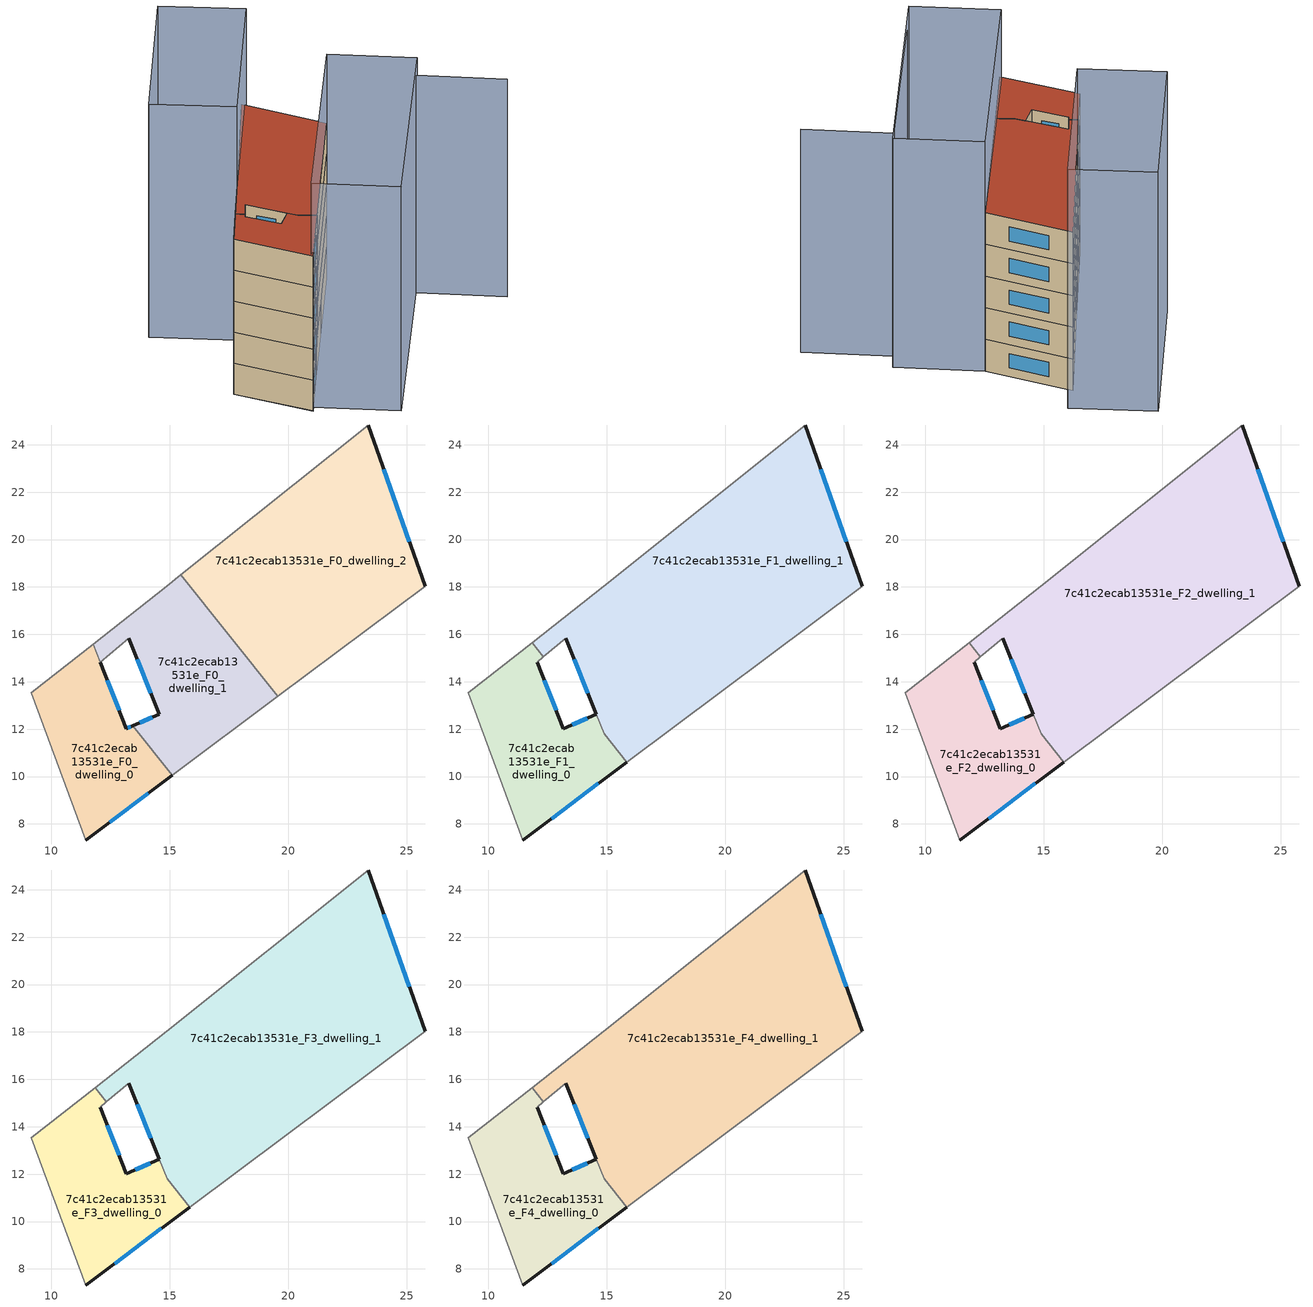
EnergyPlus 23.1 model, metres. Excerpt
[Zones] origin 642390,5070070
7c41c2ecab13531e_F0_dwelling_0
 floor ground (EU_floor_Construction): 12.06,14.83 13.16,12.03 13.43,12.14 15.09,10.05 11.46,7.32 9.16,13.53 11.77,15.59 z0
 wall outside (EU_wall_Construction): 13.43,12.14 13.16,12.03 12.06,14.83 / 11.46,7.32 15.09,10.05 z0:3
 wall adiabatic (EU_wall_Construction): 12.06,14.83 11.77,15.59 9.16,13.53 11.46,7.32 z0:3
 wall to 7c41c2ecab13531e_F0_dwelling_1 (EU_wall_Construction): 15.09,10.05 13.43,12.14 z0:3
 window (EU_Window_Construction): 13.35,12.11 13.23,12.06 / 12.46,8.07 14.09,9.3 / 12.86,12.8 12.36,14.06 z0.83:2.17
7c41c2ecab13531e_F0_dwelling_1
 floor ground (EU_floor_Construction): 15.46,18.51 19.55,13.38 15.09,10.05 13.43,12.14 14.56,12.63 13.26,15.83 12.06,14.83 11.77,15.59 14.86,18.03 z0
 wall outside (EU_wall_Construction): 13.26,15.83 14.56,12.63 13.43,12.14 z0:3
 wall adiabatic (EU_wall_Construction): 15.46,18.51 14.86,18.03 11.77,15.59 12.06,14.83 13.26,15.83 / 15.09,10.05 19.55,13.38 z0:3
 wall to 7c41c2ecab13531e_F0_dwelling_2 (EU_wall_Construction): 19.55,13.38 15.46,18.51 z0:3
 window (EU_Window_Construction): 13.62,14.95 14.2,13.51 / 14.25,12.49 13.74,12.28 z0.83:2.17
7c41c2ecab13531e_F0_dwelling_2
 floor ground (EU_floor_Construction): 23.37,24.83 25.77,18.03 19.55,13.38 15.46,18.51 z0
 wall outside (EU_wall_Construction): 25.77,18.03 23.37,24.83 z0:3
 wall adiabatic (EU_wall_Construction): 19.55,13.38 25.77,18.03 / 23.37,24.83 15.46,18.51 z0:3
 window (EU_Window_Construction): 25.11,19.9 24.03,22.96 z0.83:2.17
7c41c2ecab13531e_F1_dwelling_0
 floor to 7c41c2ecab13531e_F0_dwelling_0 (EU_floor_Construction): 12.06,14.83 13.16,12.03 13.43,12.14 15.09,10.05 11.46,7.32 9.16,13.53 11.77,15.59 z3
 floor to 7c41c2ecab13531e_F0_dwelling_1 (EU_floor_Construction): 14.89,11.81 15.84,10.61 15.09,10.05 13.43,12.14 14.56,12.63 z3; 11.84,15.65 12.32,15.05 12.06,14.83 11.77,15.59 z3
 wall outside (EU_wall_Construction): 14.56,12.63 13.16,12.03 12.06,14.83 / 11.46,7.32 15.84,10.61 z3:6
 wall adiabatic (EU_wall_Construction): 12.06,14.83 12.32,15.05 / 11.84,15.65 9.16,13.53 11.46,7.32 z3:6
 wall to 7c41c2ecab13531e_F1_dwelling_1 (EU_wall_Construction): 12.32,15.05 11.84,15.65 / 15.84,10.61 14.89,11.81 14.56,12.63 z3:6
 window (EU_Window_Construction): 12.86,12.8 12.36,14.06 / 14.17,12.46 13.54,12.19 / 12.66,8.23 14.64,9.71 z3.83:5.17
7c41c2ecab13531e_F1_dwelling_1
 floor to 7c41c2ecab13531e_F0_dwelling_1 (EU_floor_Construction): 15.46,18.51 19.55,13.38 15.84,10.61 14.89,11.81 13.26,15.83 12.32,15.05 11.84,15.65 14.86,18.03 z3
 floor to 7c41c2ecab13531e_F0_dwelling_2 (EU_floor_Construction): 23.37,24.83 25.77,18.03 19.55,13.38 15.46,18.51 z3
 wall outside (EU_wall_Construction): 13.26,15.83 14.56,12.63 / 25.77,18.03 23.37,24.83 z3:6
 wall adiabatic (EU_wall_Construction): 12.32,15.05 13.26,15.83 / 23.37,24.83 14.86,18.03 11.84,15.65 / 15.84,10.61 25.77,18.03 z3:6
 window (EU_Window_Construction): 13.62,14.95 14.2,13.51 / 25.11,19.9 24.03,22.96 z3.83:5.17
7c41c2ecab13531e_F2_dwelling_0
 floor to 7c41c2ecab13531e_F1_dwelling_0 (EU_floor_Construction): 14.56,12.63 14.89,11.81 15.84,10.61 11.46,7.32 9.16,13.53 11.84,15.65 12.32,15.05 12.06,14.83 13.16,12.03 z6
 wall outside (EU_wall_Construction): 14.56,12.63 13.16,12.03 12.06,14.83 / 11.46,7.32 15.84,10.61 z6:9
 wall adiabatic (EU_wall_Construction): 12.06,14.83 12.32,15.05 / 11.84,15.65 9.16,13.53 11.46,7.32 z6:9
 wall to 7c41c2ecab13531e_F2_dwelling_1 (EU_wall_Construction): 12.32,15.05 11.84,15.65 / 15.84,10.61 14.89,11.81 14.56,12.63 z6:9
 window (EU_Window_Construction): 12.86,12.8 12.36,14.06 / 14.17,12.46 13.54,12.19 / 12.66,8.23 14.64,9.71 z6.83:8.17
7c41c2ecab13531e_F2_dwelling_1
 floor to 7c41c2ecab13531e_F1_dwelling_1 (EU_floor_Construction): 23.37,24.83 25.77,18.03 15.84,10.61 14.89,11.81 13.26,15.83 12.32,15.05 11.84,15.65 14.86,18.03 z6
 wall outside (EU_wall_Construction): 13.26,15.83 14.56,12.63 / 25.77,18.03 23.37,24.83 z6:9
 wall adiabatic (EU_wall_Construction): 12.32,15.05 13.26,15.83 / 23.37,24.83 14.86,18.03 11.84,15.65 / 15.84,10.61 25.77,18.03 z6:9
 window (EU_Window_Construction): 13.62,14.95 14.2,13.51 / 25.11,19.9 24.03,22.96 z6.83:8.17
7c41c2ecab13531e_F3_dwelling_0
 floor to 7c41c2ecab13531e_F2_dwelling_0 (EU_floor_Construction): 14.56,12.63 14.89,11.81 15.84,10.61 11.46,7.32 9.16,13.53 11.84,15.65 12.32,15.05 12.06,14.83 13.16,12.03 z9
 wall outside (EU_wall_Construction): 14.56,12.63 13.16,12.03 12.06,14.83 / 11.46,7.32 15.84,10.61 z9:12
 wall adiabatic (EU_wall_Construction): 12.06,14.83 12.32,15.05 / 11.84,15.65 9.16,13.53 11.46,7.32 z9:12
 wall to 7c41c2ecab13531e_F3_dwelling_1 (EU_wall_Construction): 12.32,15.05 11.84,15.65 / 15.84,10.61 14.89,11.81 14.56,12.63 z9:12
 window (EU_Window_Construction): 12.86,12.8 12.36,14.06 / 14.17,12.46 13.54,12.19 / 12.66,8.23 14.64,9.71 z9.83:11.17
7c41c2ecab13531e_F3_dwelling_1
 floor to 7c41c2ecab13531e_F2_dwelling_1 (EU_floor_Construction): 23.37,24.83 25.77,18.03 15.84,10.61 14.89,11.81 13.26,15.83 12.32,15.05 11.84,15.65 14.86,18.03 z9
 wall outside (EU_wall_Construction): 13.26,15.83 14.56,12.63 / 25.77,18.03 23.37,24.83 z9:12
 wall adiabatic (EU_wall_Construction): 12.32,15.05 13.26,15.83 / 23.37,24.83 14.86,18.03 11.84,15.65 / 15.84,10.61 25.77,18.03 z9:12
 window (EU_Window_Construction): 13.62,14.95 14.2,13.51 / 25.11,19.9 24.03,22.96 z9.83:11.17
7c41c2ecab13531e_F4_dwelling_0
 floor to 7c41c2ecab13531e_F3_dwelling_0 (EU_floor_Construction): 14.56,12.63 14.89,11.81 15.84,10.61 11.46,7.32 9.16,13.53 11.84,15.65 12.32,15.05 12.06,14.83 13.16,12.03 z12
 wall outside (EU_wall_Construction): 14.56,12.63 13.16,12.03 12.06,14.83 / 11.46,7.32 15.84,10.61 z12:15
 wall adiabatic (EU_wall_Construction): 12.06,14.83 12.32,15.05 / 11.84,15.65 9.16,13.53 11.46,7.32 z12:15
 wall to 7c41c2ecab13531e_F4_dwelling_1 (EU_wall_Construction): 12.32,15.05 11.84,15.65 / 15.84,10.61 14.89,11.81 14.56,12.63 z12:15
 window (EU_Window_Construction): 12.86,12.8 12.36,14.06 / 14.17,12.46 13.54,12.19 / 12.66,8.23 14.64,9.71 z12.83:14.17
 roof outside (EU_roof_Construction): 15.84,10.61 14.89,11.81 14.56,12.63 13.16,12.03 12.06,14.83 12.32,15.05 11.84,15.65 9.16,13.53 11.46,7.32 z15
7c41c2ecab13531e_F4_dwelling_1
 floor to 7c41c2ecab13531e_F3_dwelling_1 (EU_floor_Construction): 23.37,24.83 25.77,18.03 15.84,10.61 14.89,11.81 13.26,15.83 12.32,15.05 11.84,15.65 14.86,18.03 z12
 wall outside (EU_wall_Construction): 13.26,15.83 14.56,12.63 / 25.77,18.03 23.37,24.83 z12:15
 wall adiabatic (EU_wall_Construction): 12.32,15.05 13.26,15.83 / 23.37,24.83 14.86,18.03 11.84,15.65 / 15.84,10.61 25.77,18.03 z12:15
 window (EU_Window_Construction): 13.62,14.95 14.2,13.51 / 25.11,19.9 24.03,22.96 z12.83:14.17
 roof outside (EU_roof_Construction): 25.77,18.03 23.37,24.83 14.86,18.03 11.84,15.65 12.32,15.05 13.26,15.83 14.89,11.81 15.84,10.61 z15
shading: 10.66,23.56 21.17,31.54 / 21.17,31.54 25.37,26.01 / 25.37,26.01 14.86,18.03 / 14.86,18.03 10.66,23.56 z0:22.6; 17.82,3.44 28.77,11.42 / 28.77,11.42 33.01,5.6 z0:21.1; 15.96,2.03 11.76,7.76 / 11.76,7.76 25.77,18.03 / 25.77,18.03 29.97,12.3 / 29.97,12.3 15.96,2.03 z0:21.7
[Building]
EU S2 Campaign: North Axis=0; Terrain=City; Solar Distribution=FullExterior
[Site:Location]
Lyon-Bron: Latitude=45.75; Longitude=5; Time Zone=1; Elevation=198
[SizingPeriod:WeatherFileDays]
AnnualSizingPeriod: Begin Month=1; Begin Day of Month=1; End Month=12; End Day of Month=31; Day of Week for Start Day=Monday; Use Weather File Daylight Saving Period=No; Use Weather File Rain and Snow Indicators=No
[MATERIAL]
EU_InternalMass_Material: Roughness=MediumRough; Thickness=0.1; Conductivity=1; Density=1800; Specific Heat=900; Thermal Absorptance=0.9; Solar Absorptance=0.7; Visible Absorptance=0.7
[MATERIAL:NOMASS] Roughness=MediumRough; Thermal Absorptance=0.9; Solar Absorptance=0.7; Visible Absorptance=0.7
Name | Thermal Resistance
EU_wall_NoMass | 0.87146
EU_roof_NoMass | 0.842276
EU_floor_NoMass | 0.496999
[WINDOWMATERIAL:SIMPLEGLAZINGSYSTEM]
EU_Window_SimpleGlazing: UFactor=2.2525; Solar Heat Gain Coefficient=0.76; Visible Transmittance=0.76
[CONSTRUCTION]
EU_wall_Construction: EU_wall_NoMass
EU_roof_Construction: EU_roof_NoMass
EU_floor_Construction: EU_floor_NoMass
EU_Window_Construction: EU_Window_SimpleGlazing
EU_InternalMass_Construction: EU_InternalMass_Material
[ZONE] Type=1; Multiplier=1; Ceiling Height=autocalculate; Floor Area=autocalculate; Part of Total Floor Area=Yes
Name | Volume
7c41c2ecab13531e_F0_dwelling_0 | 70.1206
7c41c2ecab13531e_F1_dwelling_0 | 78.1912
7c41c2ecab13531e_F2_dwelling_0; 7c41c2ecab13531e_F3_dwelling_0; 7c41c2ecab13531e_F4_dwelling_0 | 78.1846
7c41c2ecab13531e_F0_dwelling_1 | 90.4658
7c41c2ecab13531e_F1_dwelling_1 | 262.233
7c41c2ecab13531e_F2_dwelling_1; 7c41c2ecab13531e_F3_dwelling_1; 7c41c2ecab13531e_F4_dwelling_1 | 262.234
7c41c2ecab13531e_F0_dwelling_2 | 179.865
[INTERNALMASS] Construction=EU_InternalMass_Construction
Name | Zone or ZoneList | Surface Area
7c41c2ecab13531e_F0_dwelling_0_EU_InternalMass | 7c41c2ecab13531e_F0_dwelling_0 | 23.3718
7c41c2ecab13531e_F0_dwelling_1_EU_InternalMass | 7c41c2ecab13531e_F0_dwelling_1 | 30.1538
7c41c2ecab13531e_F0_dwelling_2_EU_InternalMass | 7c41c2ecab13531e_F0_dwelling_2 | 59.9547
7c41c2ecab13531e_F1_dwelling_0_EU_InternalMass | 7c41c2ecab13531e_F1_dwelling_0 | 26.0605
7c41c2ecab13531e_F1_dwelling_1_EU_InternalMass | 7c41c2ecab13531e_F1_dwelling_1 | 87.4122
7c41c2ecab13531e_F2_dwelling_0_EU_InternalMass | 7c41c2ecab13531e_F2_dwelling_0 | 26.0605
7c41c2ecab13531e_F2_dwelling_1_EU_InternalMass | 7c41c2ecab13531e_F2_dwelling_1 | 87.4122
7c41c2ecab13531e_F3_dwelling_0_EU_InternalMass | 7c41c2ecab13531e_F3_dwelling_0 | 26.0605
7c41c2ecab13531e_F3_dwelling_1_EU_InternalMass | 7c41c2ecab13531e_F3_dwelling_1 | 87.4122
7c41c2ecab13531e_F4_dwelling_0_EU_InternalMass | 7c41c2ecab13531e_F4_dwelling_0 | 26.0605
7c41c2ecab13531e_F4_dwelling_1_EU_InternalMass | 7c41c2ecab13531e_F4_dwelling_1 | 87.4122
[OTHEREQUIPMENT] Fuel Type=Electricity; Design Level Calculation Method=Watts/Area; Power per Zone Floor Area=1; Fraction Latent=0; Fraction Radiant=0; Fraction Lost=0; Carbon Dioxide Generation Rate=0; EndUse Subcategory=EU_Step8_InternalGains
Name | Zone or ZoneList or Space or SpaceList | Schedule
EU_Step8_InternalGain_7c41c2ecab13531e_F0_dwelling_0_f000 | 7c41c2ecab13531e_F0_dwelling_0 | EU_Step8_GainSchedule_7c41c2ecab13531e_F0_dwelling_0_f000
EU_Step8_InternalGain_7c41c2ecab13531e_F0_dwelling_1_f000 | 7c41c2ecab13531e_F0_dwelling_1 | EU_Step8_GainSchedule_7c41c2ecab13531e_F0_dwelling_1_f000
EU_Step8_InternalGain_7c41c2ecab13531e_F0_dwelling_2_f000 | 7c41c2ecab13531e_F0_dwelling_2 | EU_Step8_GainSchedule_7c41c2ecab13531e_F0_dwelling_2_f000
EU_Step8_InternalGain_7c41c2ecab13531e_F1_dwelling_0_f000 | 7c41c2ecab13531e_F1_dwelling_0 | EU_Step8_GainSchedule_7c41c2ecab13531e_F1_dwelling_0_f000
EU_Step8_InternalGain_7c41c2ecab13531e_F1_dwelling_1_f000 | 7c41c2ecab13531e_F1_dwelling_1 | EU_Step8_GainSchedule_7c41c2ecab13531e_F1_dwelling_1_f000
EU_Step8_InternalGain_7c41c2ecab13531e_F2_dwelling_0_f000 | 7c41c2ecab13531e_F2_dwelling_0 | EU_Step8_GainSchedule_7c41c2ecab13531e_F2_dwelling_0_f000
EU_Step8_InternalGain_7c41c2ecab13531e_F2_dwelling_1_f000 | 7c41c2ecab13531e_F2_dwelling_1 | EU_Step8_GainSchedule_7c41c2ecab13531e_F2_dwelling_1_f000
EU_Step8_InternalGain_7c41c2ecab13531e_F3_dwelling_0_f000 | 7c41c2ecab13531e_F3_dwelling_0 | EU_Step8_GainSchedule_7c41c2ecab13531e_F3_dwelling_0_f000
EU_Step8_InternalGain_7c41c2ecab13531e_F3_dwelling_1_f000 | 7c41c2ecab13531e_F3_dwelling_1 | EU_Step8_GainSchedule_7c41c2ecab13531e_F3_dwelling_1_f000
EU_Step8_InternalGain_7c41c2ecab13531e_F4_dwelling_0_f000 | 7c41c2ecab13531e_F4_dwelling_0 | EU_Step8_GainSchedule_7c41c2ecab13531e_F4_dwelling_0_f000
EU_Step8_InternalGain_7c41c2ecab13531e_F4_dwelling_1_f000 | 7c41c2ecab13531e_F4_dwelling_1 | EU_Step8_GainSchedule_7c41c2ecab13531e_F4_dwelling_1_f000
[ZONEVENTILATION:DESIGNFLOWRATE] Schedule=EU_AlwaysOn; Design Flow Rate Calculation Method=AirChanges/Hour; Air Changes per Hour=0.425; Ventilation Type=Natural; Fan Pressure Rise=0; Fan Total Efficiency=1; Constant Term Coefficient=1; Temperature Term Coefficient=0; Velocity Term Coefficient=0; Velocity Squared Term Coefficient=0; Minimum Indoor Temperature=-100; Maximum Indoor Temperature=100; Delta Temperature=-100; Minimum Outdoor Temperature=-100; Maximum Outdoor Temperature=100; Maximum Wind Speed=40
Name | Zone or ZoneList or Space or SpaceList
EU_ConstantAir_7c41c2ecab13531e_F0_dwelling_0 | 7c41c2ecab13531e_F0_dwelling_0
EU_ConstantAir_7c41c2ecab13531e_F0_dwelling_1 | 7c41c2ecab13531e_F0_dwelling_1
EU_ConstantAir_7c41c2ecab13531e_F0_dwelling_2 | 7c41c2ecab13531e_F0_dwelling_2
EU_ConstantAir_7c41c2ecab13531e_F1_dwelling_0 | 7c41c2ecab13531e_F1_dwelling_0
EU_ConstantAir_7c41c2ecab13531e_F1_dwelling_1 | 7c41c2ecab13531e_F1_dwelling_1
EU_ConstantAir_7c41c2ecab13531e_F2_dwelling_0 | 7c41c2ecab13531e_F2_dwelling_0
EU_ConstantAir_7c41c2ecab13531e_F2_dwelling_1 | 7c41c2ecab13531e_F2_dwelling_1
EU_ConstantAir_7c41c2ecab13531e_F3_dwelling_0 | 7c41c2ecab13531e_F3_dwelling_0
EU_ConstantAir_7c41c2ecab13531e_F3_dwelling_1 | 7c41c2ecab13531e_F3_dwelling_1
EU_ConstantAir_7c41c2ecab13531e_F4_dwelling_0 | 7c41c2ecab13531e_F4_dwelling_0
EU_ConstantAir_7c41c2ecab13531e_F4_dwelling_1 | 7c41c2ecab13531e_F4_dwelling_1
[HVACTEMPLATE:THERMOSTAT] Constant Heating Setpoint=20; Constant Cooling Setpoint=50
EU_HeatOnly_7c41c2ecab13531e_F0_dwelling_0; EU_HeatOnly_7c41c2ecab13531e_F0_dwelling_1; EU_HeatOnly_7c41c2ecab13531e_F0_dwelling_2; EU_HeatOnly_7c41c2ecab13531e_F1_dwelling_0; EU_HeatOnly_7c41c2ecab13531e_F1_dwelling_1; EU_HeatOnly_7c41c2ecab13531e_F2_dwelling_0; EU_HeatOnly_7c41c2ecab13531e_F2_dwelling_1; EU_HeatOnly_7c41c2ecab13531e_F3_dwelling_0; EU_HeatOnly_7c41c2ecab13531e_F3_dwelling_1; EU_HeatOnly_7c41c2ecab13531e_F4_dwelling_0; EU_HeatOnly_7c41c2ecab13531e_F4_dwelling_1
[HVACTEMPLATE:ZONE:IDEALLOADSAIRSYSTEM] System Availability Schedule=EU_AlwaysOn; Maximum Heating Supply Air Temperature=50; Minimum Cooling Supply Air Temperature=13; Maximum Heating Supply Air Humidity Ratio=0.0156; Minimum Cooling Supply Air Humidity Ratio=0.0077; Heating Limit=NoLimit; Cooling Limit=NoLimit; Heating Availability Schedule=EU_AlwaysOn; Cooling Availability Schedule=EU_CoolingOff; Dehumidification Control Type=ConstantSensibleHeatRatio; Cooling Sensible Heat Ratio=0.7; Dehumidification Setpoint=60; Humidification Control Type=None; Humidification Setpoint=30; Outdoor Air Method=None; Outdoor Air Flow Rate per Person=0.00944; Outdoor Air Flow Rate per Zone Floor Area=0; Outdoor Air Flow Rate per Zone=0; Demand Controlled Ventilation Type=None; Outdoor Air Economizer Type=NoEconomizer; Heat Recovery Type=None; Sensible Heat Recovery Effectiveness=0.7; Latent Heat Recovery Effectiveness=0.65
Name | Template Thermostat
7c41c2ecab13531e_F0_dwelling_0 | EU_HeatOnly_7c41c2ecab13531e_F0_dwelling_0
7c41c2ecab13531e_F0_dwelling_1 | EU_HeatOnly_7c41c2ecab13531e_F0_dwelling_1
7c41c2ecab13531e_F0_dwelling_2 | EU_HeatOnly_7c41c2ecab13531e_F0_dwelling_2
7c41c2ecab13531e_F1_dwelling_0 | EU_HeatOnly_7c41c2ecab13531e_F1_dwelling_0
7c41c2ecab13531e_F1_dwelling_1 | EU_HeatOnly_7c41c2ecab13531e_F1_dwelling_1
7c41c2ecab13531e_F2_dwelling_0 | EU_HeatOnly_7c41c2ecab13531e_F2_dwelling_0
7c41c2ecab13531e_F2_dwelling_1 | EU_HeatOnly_7c41c2ecab13531e_F2_dwelling_1
7c41c2ecab13531e_F3_dwelling_0 | EU_HeatOnly_7c41c2ecab13531e_F3_dwelling_0
7c41c2ecab13531e_F3_dwelling_1 | EU_HeatOnly_7c41c2ecab13531e_F3_dwelling_1
7c41c2ecab13531e_F4_dwelling_0 | EU_HeatOnly_7c41c2ecab13531e_F4_dwelling_0
7c41c2ecab13531e_F4_dwelling_1 | EU_HeatOnly_7c41c2ecab13531e_F4_dwelling_1
[SIZING:ZONE] Zone Cooling Design Supply Air Temperature Input Method=SupplyAirTemperature; Zone Cooling Design Supply Air Temperature=13; Zone Heating Design Supply Air Temperature Input Method=SupplyAirTemperature; Zone Heating Design Supply Air Temperature=50; Zone Cooling Design Supply Air Humidity Ratio=0.008; Zone Heating Design Supply Air Humidity Ratio=0.008; Cooling Design Air Flow Method=DesignDay; Cooling Design Air Flow Rate=0; Cooling Minimum Air Flow per Zone Floor Area=0.000762; Cooling Minimum Air Flow=0; Cooling Minimum Air Flow Fraction=0.2; Heating Design Air Flow Method=DesignDay; Heating Design Air Flow Rate=0; Heating Maximum Air Flow per Zone Floor Area=0.002032; Heating Maximum Air Flow=0.141576; Heating Maximum Air Flow Fraction=0.3; Account for Dedicated Outdoor Air System=No; Dedicated Outdoor Air System Control Strategy=NeutralSupplyAir; Dedicated Outdoor Air Low Setpoint Temperature for Design=autosize; Dedicated Outdoor Air High Setpoint Temperature for Design=autosize; Zone Load Sizing Method=Sensible Load Only No Latent Load; Zone Latent Cooling Design Supply Air Humidity Ratio Input Method=HumidityRatioDifference; Zone Cooling Design Supply Air Humidity Ratio Difference=0.005; Zone Latent Heating Design Supply Air Humidity Ratio Input Method=HumidityRatioDifference; Zone Humidification Design Supply Air Humidity Ratio Difference=0.005
7c41c2ecab13531e_F0_dwelling_0; 7c41c2ecab13531e_F0_dwelling_1; 7c41c2ecab13531e_F0_dwelling_2; 7c41c2ecab13531e_F1_dwelling_0; 7c41c2ecab13531e_F1_dwelling_1; 7c41c2ecab13531e_F2_dwelling_0; 7c41c2ecab13531e_F2_dwelling_1; 7c41c2ecab13531e_F3_dwelling_0; 7c41c2ecab13531e_F3_dwelling_1; 7c41c2ecab13531e_F4_dwelling_0; 7c41c2ecab13531e_F4_dwelling_1
[SCHEDULE:CONSTANT]
Name | Hourly Value
EU_AlwaysOn | 1
EU_CoolingOff | 0
[SCHEDULE:FILE] Column Number=1; Rows to Skip at Top=0; Number of Hours of Data=8760; Column Separator=Comma; Interpolate to Timestep=No; Minutes per Item=60; Adjust Schedule for Daylight Savings=Yes
Name | File
EU_Step8_GainSchedule_7c41c2ecab13531e_F0_dwelling_0_f000 | ../../schedules/7c41c2ecab13531e/7c41c2ecab13531e_F0_dwelling_0_f000_gain.csv
EU_Step8_GainSchedule_7c41c2ecab13531e_F0_dwelling_1_f000 | ../../schedules/7c41c2ecab13531e/7c41c2ecab13531e_F0_dwelling_1_f000_gain.csv
EU_Step8_GainSchedule_7c41c2ecab13531e_F0_dwelling_2_f000 | ../../schedules/7c41c2ecab13531e/7c41c2ecab13531e_F0_dwelling_2_f000_gain.csv
EU_Step8_GainSchedule_7c41c2ecab13531e_F1_dwelling_0_f000 | ../../schedules/7c41c2ecab13531e/7c41c2ecab13531e_F1_dwelling_0_f000_gain.csv
EU_Step8_GainSchedule_7c41c2ecab13531e_F1_dwelling_1_f000 | ../../schedules/7c41c2ecab13531e/7c41c2ecab13531e_F1_dwelling_1_f000_gain.csv
EU_Step8_GainSchedule_7c41c2ecab13531e_F2_dwelling_0_f000 | ../../schedules/7c41c2ecab13531e/7c41c2ecab13531e_F2_dwelling_0_f000_gain.csv
EU_Step8_GainSchedule_7c41c2ecab13531e_F2_dwelling_1_f000 | ../../schedules/7c41c2ecab13531e/7c41c2ecab13531e_F2_dwelling_1_f000_gain.csv
EU_Step8_GainSchedule_7c41c2ecab13531e_F3_dwelling_0_f000 | ../../schedules/7c41c2ecab13531e/7c41c2ecab13531e_F3_dwelling_0_f000_gain.csv
EU_Step8_GainSchedule_7c41c2ecab13531e_F3_dwelling_1_f000 | ../../schedules/7c41c2ecab13531e/7c41c2ecab13531e_F3_dwelling_1_f000_gain.csv
EU_Step8_GainSchedule_7c41c2ecab13531e_F4_dwelling_0_f000 | ../../schedules/7c41c2ecab13531e/7c41c2ecab13531e_F4_dwelling_0_f000_gain.csv
EU_Step8_GainSchedule_7c41c2ecab13531e_F4_dwelling_1_f000 | ../../schedules/7c41c2ecab13531e/7c41c2ecab13531e_F4_dwelling_1_f000_gain.csv
